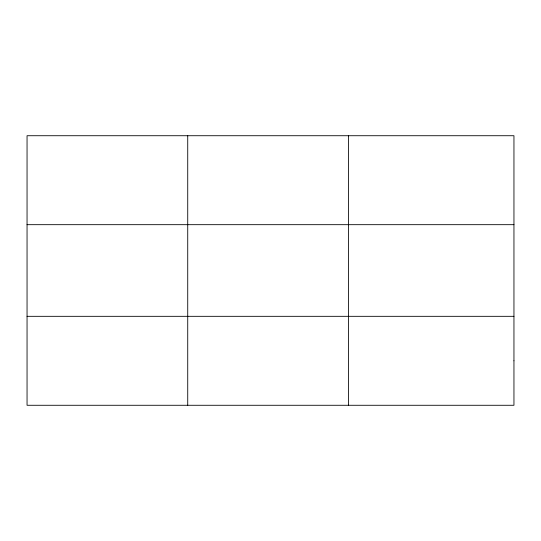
<?xml version="1.0" encoding="UTF-8"?>
<svg xmlns="http://www.w3.org/2000/svg" width="541" height="541" viewBox="0 0 541 541"><rect width="100%" height="100%" fill="white"/><g stroke="black" fill="none" stroke-linecap="round" stroke-linejoin="round"><path stroke-width="0.81" d="M187.727 405.277L187.727 135.723M348.404 405.277L348.404 135.723M27.05 224.677L513.95 224.677M27.05 316.323L513.95 316.323M513.95 360.8L513.95 405.277L27.05 405.277L27.05 135.723L513.95 135.723L513.95 360.8"/></g></svg>
